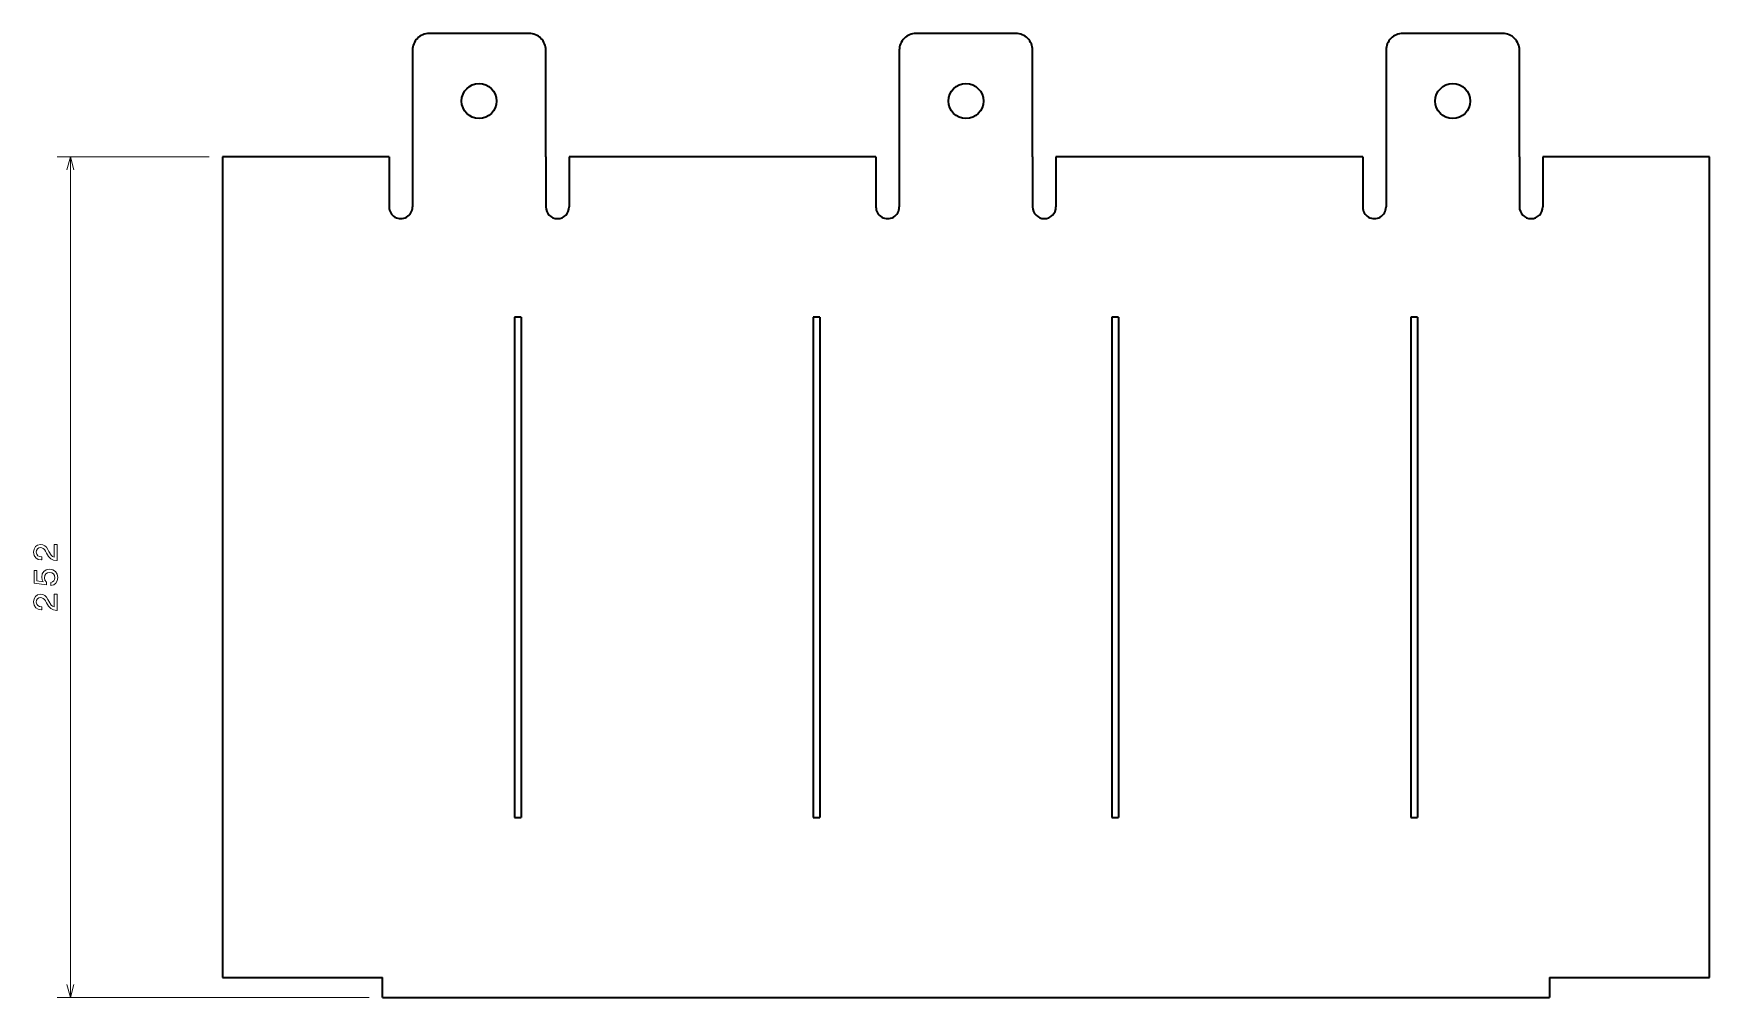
# Model space of a CAD drawing. Extents: x 67 to 318, y 97 to 241.
import ezdxf

# ---------------------------------------------------------------- set-up
doc = ezdxf.new("R2010")
doc.units = 0

msp = doc.modelspace()

# ---------------------------------------------------------------- linework, layer by layer
at = {"color": 7, "lineweight": 35, "ltscale": 0.375}
for p, q in [((141.412415, 241.332932), (126.412415, 241.332932)), ((214.412415, 241.332932), (199.412415, 241.332932)), ((287.412415, 241.332932), (272.412415, 241.332932))]:
    msp.add_line(p, q, dxfattribs=at)
at = {"color": 7, "lineweight": 35, "ltscale": 0.390591}
for p, q in [((123.912415, 238.832932), (123.912415, 223.20929)), ((143.912415, 223.20929), (143.912415, 238.832932)), ((196.912415, 238.832932), (196.912415, 223.20929)), ((216.912415, 223.20929), (216.912415, 238.832932)), ((269.912415, 238.832932), (269.912415, 223.20929)), ((289.912415, 223.20929), (289.912415, 238.832932))]:
    msp.add_line(p, q, dxfattribs=at)
at = {"color": 7, "lineweight": 13}
for p, q in [((93.412415, 222.832932), (70.613831, 222.832932)), ((72.613831, 96.832932), (72.613831, 222.832932)), ((117.412415, 96.832932), (70.613831, 96.832932))]:
    msp.add_line(p, q, dxfattribs=at)
at = {"color": 7, "lineweight": 35}
for p, q in [((95.412415, 222.832932), (95.412415, 99.832932)), ((120.412415, 222.832932), (95.412415, 222.832932)), ((193.412415, 222.832932), (147.412415, 222.832932)), ((266.412415, 222.832932), (220.412415, 222.832932)), ((318.412415, 222.832932), (293.412415, 222.832932)), ((318.412415, 99.832932), (318.412415, 222.832932)), ((139.212418, 198.832932), (139.212418, 123.832932)), ((140.212418, 198.832932), (140.212418, 123.832932)), ((184.012421, 198.832932), (184.012421, 123.832932)), ((185.012421, 198.832932), (185.012421, 123.832932)), ((228.812408, 198.832932), (228.812408, 123.832932)), ((229.812408, 198.832932), (229.812408, 123.832932)), ((273.612427, 198.832932), (273.612427, 123.832932)), ((274.612427, 198.832932), (274.612427, 123.832932)), ((95.412415, 99.832932), (119.412415, 99.832932)), ((294.412415, 99.832932), (318.412415, 99.832932)), ((119.412415, 96.832932), (294.412415, 96.832932))]:
    msp.add_line(p, q, dxfattribs=at)
at = {"color": 7, "lineweight": 35, "ltscale": 0.1875}
for p, q in [((120.412415, 222.832932), (120.412415, 215.332932)), ((147.412415, 222.832932), (147.412415, 215.332932)), ((193.412415, 222.832932), (193.412415, 215.332932)), ((220.412415, 222.832932), (220.412415, 215.332932)), ((266.412415, 222.832932), (266.412415, 215.332932)), ((293.412415, 222.832932), (293.412415, 215.332932))]:
    msp.add_line(p, q, dxfattribs=at)
at = {"color": 7, "lineweight": 35, "ltscale": 0.009409}
for p, q in [((123.912415, 223.20929), (123.912415, 222.832932)), ((143.912415, 222.832932), (143.912415, 223.20929)), ((196.912415, 223.20929), (196.912415, 222.832932)), ((216.912415, 222.832932), (216.912415, 223.20929)), ((269.912415, 223.20929), (269.912415, 222.832932)), ((289.912415, 222.832932), (289.912415, 223.20929))]:
    msp.add_line(p, q, dxfattribs=at)
at = {"color": 7, "lineweight": 35, "ltscale": 0.084859}
for p, q in [((123.912415, 222.832932), (123.912415, 219.438568)), ((143.912415, 222.832932), (143.912415, 219.438568)), ((196.912415, 222.832932), (196.912415, 219.438568)), ((216.912415, 222.832932), (216.912415, 219.438568)), ((269.912415, 222.832932), (269.912415, 219.438568)), ((289.912415, 222.832932), (289.912415, 219.438568))]:
    msp.add_line(p, q, dxfattribs=at)
at = {"color": 7, "lineweight": 35, "ltscale": 0.102641}
for p, q in [((123.912415, 219.438568), (123.912415, 215.332932)), ((143.912415, 219.438568), (143.912415, 215.332932)), ((196.912415, 219.438568), (196.912415, 215.332932)), ((216.912415, 219.438568), (216.912415, 215.332932)), ((269.912415, 219.438568), (269.912415, 215.332932)), ((289.912415, 219.438568), (289.912415, 215.332932))]:
    msp.add_line(p, q, dxfattribs=at)
at = {"color": 7, "lineweight": 35, "ltscale": 0.025}
for p, q in [((140.212418, 198.832932), (139.212418, 198.832932)), ((185.012421, 198.832932), (184.012421, 198.832932)), ((229.812408, 198.832932), (228.812408, 198.832932)), ((274.612427, 198.832932), (273.612427, 198.832932)), ((139.212418, 123.832932), (140.212418, 123.832932)), ((184.012421, 123.832932), (185.012421, 123.832932)), ((228.812408, 123.832932), (229.812408, 123.832932)), ((273.612427, 123.832932), (274.612427, 123.832932))]:
    msp.add_line(p, q, dxfattribs=at)
at = {"color": 7, "lineweight": 35, "ltscale": 0.075}
for p, q in [((119.412415, 96.832932), (119.412415, 99.832932)), ((294.412415, 99.832932), (294.412415, 96.832932))]:
    msp.add_line(p, q, dxfattribs=at)
at = {"color": 7, "lineweight": 13}
for points in [[(73.13147, 220.901077), (72.613831, 222.832932), (72.096191, 220.901077)], [(72.096191, 98.764786), (72.613831, 96.832932), (73.13147, 98.764786)]]:
    msp.add_lwpolyline(points, dxfattribs=at)
for points in [[(70.613831, 162.338409), (70.613831, 164.744019), (70.180115, 164.744019), (70.180115, 162.842728), (69.943085, 162.948639), (69.746399, 163.130188), (69.388321, 163.689987), (69.23703, 163.987549), (69.020172, 164.320404), (68.768005, 164.557434), (68.470459, 164.693604), (68.132568, 164.744019), (67.708939, 164.658295), (67.376083, 164.421265), (67.164261, 164.058136), (67.088608, 163.589127), (67.174347, 163.10498), (67.411377, 162.736816), (67.789627, 162.499786), (68.28891, 162.419098), (68.359512, 162.419098), (68.359512, 162.878036), (68.319168, 162.878036), (67.976227, 162.923416), (67.72406, 163.059586), (67.562683, 163.276443), (67.507202, 163.563904), (67.557632, 163.856415), (67.683716, 164.073273), (67.880402, 164.214478), (68.127518, 164.264923), (68.359512, 164.229614), (68.556198, 164.133789), (68.727661, 163.972412), (68.878967, 163.750504), (69.040344, 163.452957), (69.353027, 162.958725), (69.685883, 162.610748), (70.08934, 162.403961), (70.598694, 162.338409)], [(69.701004, 158.582214), (70.114548, 158.693161), (70.437317, 158.940277), (70.639053, 159.303391), (70.714691, 159.767365), (70.623917, 160.276733), (70.376801, 160.67514), (69.983429, 160.927307), (69.479111, 161.023132), (69.010086, 160.937393), (68.641922, 160.695313), (68.404892, 160.317078), (68.319168, 159.827881), (68.379684, 159.449646), (68.546112, 159.157135), (67.603027, 159.29834), (67.603027, 160.831482), (67.189484, 160.831482), (67.189484, 158.960449), (69.04538, 158.683075), (69.04538, 159.086533), (68.80835, 159.379044), (68.722626, 159.752243), (68.778091, 160.075012), (68.939484, 160.322128), (69.1866, 160.478455), (69.504318, 160.533936), (69.822037, 160.478455), (70.069168, 160.317078), (70.22551, 160.069962), (70.280975, 159.752243), (70.245682, 159.484955), (70.129684, 159.278168), (69.94812, 159.126877), (69.701004, 159.051239)], [(70.613831, 154.866364), (70.613831, 157.271973), (70.180115, 157.271973), (70.180115, 155.370682), (69.943085, 155.476593), (69.746399, 155.658142), (69.388321, 156.217941), (69.23703, 156.515503), (69.020172, 156.848343), (68.768005, 157.085388), (68.470459, 157.221542), (68.132568, 157.271973), (67.708939, 157.186249), (67.376083, 156.949219), (67.164261, 156.586105), (67.088608, 156.117081), (67.174347, 155.632935), (67.411377, 155.264771), (67.789627, 155.02774), (68.28891, 154.947052), (68.359512, 154.947052), (68.359512, 155.405991), (68.319168, 155.405991), (67.976227, 155.45137), (67.72406, 155.58754), (67.562683, 155.804398), (67.507202, 156.091858), (67.557632, 156.384369), (67.683716, 156.601227), (67.880402, 156.742432), (68.127518, 156.792877), (68.359512, 156.757568), (68.556198, 156.661743), (68.727661, 156.500366), (68.878967, 156.278458), (69.040344, 155.980911), (69.353027, 155.486679), (69.685883, 155.138702), (70.08934, 154.931915), (70.598694, 154.866364)]]:
    msp.add_lwpolyline(points, close=True, dxfattribs=at)
at = {"color": 7, "lineweight": 35}
for centre in [(133.912415, 231.20929), (206.912415, 231.20929), (279.912415, 231.20929)]:
    msp.add_circle(centre, 2.625, dxfattribs=at)
for centre, radius, start, end in [((126.412415, 238.832932), 2.5, 90.000003, 180.000005), ((141.412415, 238.832932), 2.5, 0, 90.000003), ((199.412415, 238.832932), 2.5, 90.000003, 180.000005), ((214.412415, 238.832932), 2.5, 0, 90.000003), ((272.412415, 238.832932), 2.5, 90.000003, 180.000005), ((287.412415, 238.832932), 2.5, 0, 90.000003), ((122.162415, 215.332932), 1.75, 179.999995, 360), ((145.662415, 215.332932), 1.75, 180.000005, 0), ((195.162415, 215.332932), 1.75, 179.999995, 360), ((218.662415, 215.332932), 1.75, 180.000005, 0), ((268.162415, 215.332932), 1.75, 179.999995, 360), ((291.662415, 215.332932), 1.75, 180.000005, 0)]:
    msp.add_arc(centre, radius, start, end, dxfattribs=at)

doc.saveas('drawing.dxf')
